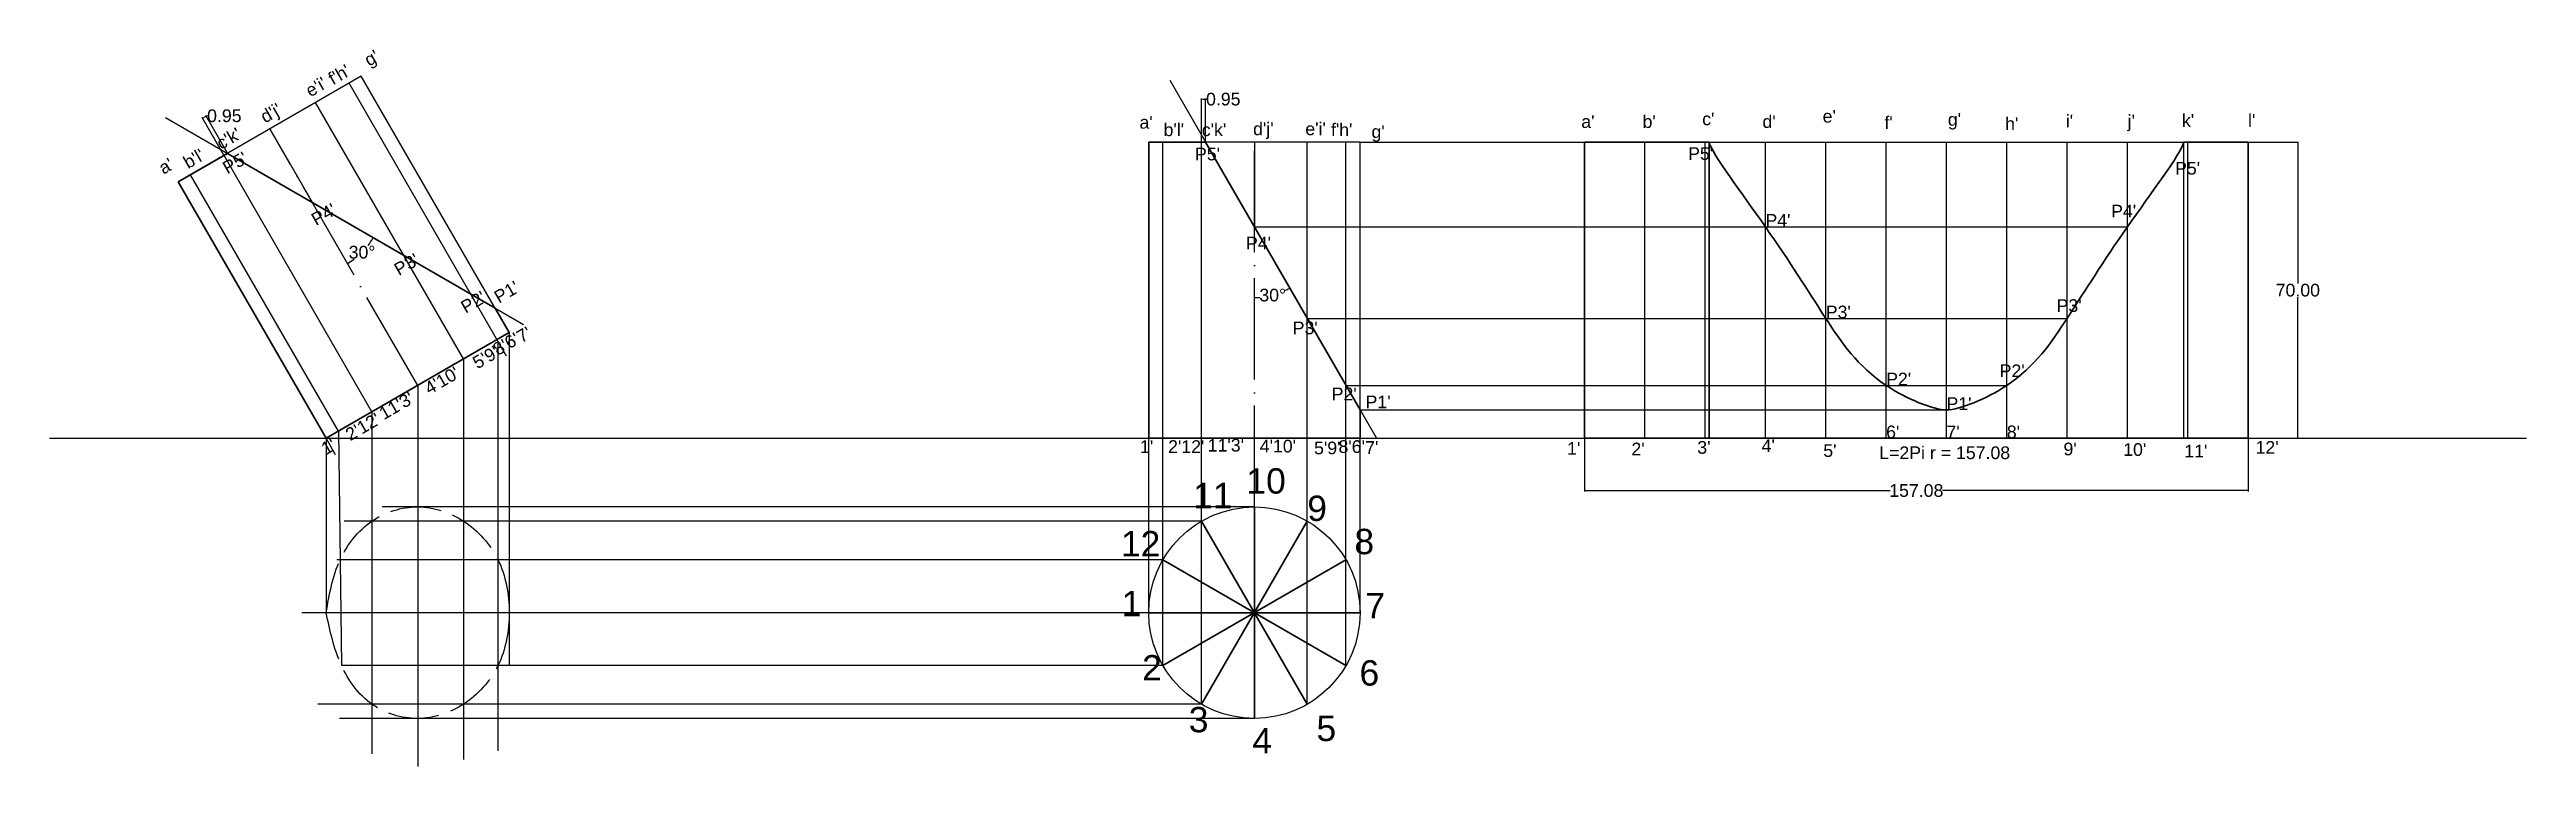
# Model space of a CAD drawing. Header units: inches. Extents: x 9 to 596, y 180 to 349.
import ezdxf

# ---------------------------------------------------------------- set-up
doc = ezdxf.new("R2010")
doc.units = ezdxf.units.IN
doc.header["$MEASUREMENT"] = 0
doc.linetypes.add('ACAD_ISO02W100', pattern=[15, 12, -3])
doc.linetypes.add('ACAD_ISO04W100', pattern=[30, 24, -3, 0, -3])
doc.styles.get("Standard").update_dxf_attribs({"font": 'Arial.ttf'})
doc.dimstyles.get("Standard").update_dxf_attribs({"dimtxt": 3, "dimasz": 0.18, "dimexe": 0.18, "dimexo": 0.0625, "dimgap": 0.09, "dimtad": 0, "dimtih": 1, "dimtoh": 1, "dimzin": 0, "dimdsep": 46, "dimtxsty": 'Standard', "dimcen": 0.09, "dimadec": 0, "dimazin": 0, "dimtfac": 1, "dimtofl": 0, "dimtmove": 0, "dimatfit": 3, "dimfxl": 1, "dimtolj": 1, "dimtzin": 0, "dimarcsym": 0})

# ---------------------------------------------------------------- blocks, each defined once
blk = doc.blocks.new('*D30')
at = {"color": 0, "lineweight": -2, "transparency": 16777216}
for start, end in [(270.61645, 274.45117), (296.10571, 299.38355)]:
    blk.add_arc((294.56, 307.26), 16.73, start, end, dxfattribs=at)
at = {"color": 0, "transparency": 16777216}
for points in [[(294.74, 290.5), (294.74, 290.56), (294.56, 290.53)], [(302.75, 292.71), (302.78, 292.65), (302.93, 292.77)]]:
    blk.add_solid(points, dxfattribs=at)
at = {"layer": 'DEFPOINTS', "color": 0, "transparency": 16777216}
for p in [(274.56, 341.9), (294.56, 327.26), (297.47, 290.78), (323.43, 257.26), (294.56, 241.04)]:
    blk.add_point(p, dxfattribs=at)
at = {"color": 0, "transparency": 16777216, "insert": (298.89, 291.1), "char_height": 3, "attachment_point": 5}
blk.add_mtext('\\A1;30°', dxfattribs=at)
blk = doc.blocks.new('*D41')
at = {"color": 0, "lineweight": -2, "transparency": 16777216}
for p, q in [((372.63, 257.2), (372.63, 244.72)), ((529.71, 257.2), (529.71, 244.72)), ((372.81, 244.9), (444.99, 244.9)), ((529.53, 244.9), (457.35, 244.9))]:
    blk.add_line(p, q, dxfattribs=at)
at = {"color": 0, "lineweight": 30, "transparency": 16777216}
for points in [[(372.81, 244.93), (372.81, 244.87), (372.63, 244.9)], [(529.53, 244.93), (529.53, 244.87), (529.71, 244.9)]]:
    blk.add_solid(points, dxfattribs=at)
at = {"layer": 'DEFPOINTS', "color": 0, "lineweight": 30, "transparency": 16777216}
for p in [(372.63, 257.26), (529.71, 257.26), (529.71, 244.9)]:
    blk.add_point(p, dxfattribs=at)
at = {"color": 0, "lineweight": 30, "transparency": 16777216, "insert": (451.17, 244.9), "char_height": 3, "attachment_point": 5}
blk.add_mtext('\\A1;157.08', dxfattribs=at)
blk = doc.blocks.new('*D66')
at = {"color": 0, "lineweight": -2, "transparency": 16777216}
for p, q in [((282.06, 327.32), (282.06, 337.6)), ((282.24, 337.42), (282.83, 337.42)), ((283.01, 327.32), (283.01, 337.6)), ((283.01, 337.42), (283.19, 337.42))]:
    blk.add_line(p, q, dxfattribs=at)
at = {"color": 0, "lineweight": 30, "transparency": 16777216}
for points in [[(282.24, 337.45), (282.24, 337.39), (282.06, 337.42)], [(282.83, 337.45), (282.83, 337.39), (283.01, 337.42)]]:
    blk.add_solid(points, dxfattribs=at)
at = {"layer": 'DEFPOINTS', "color": 0, "lineweight": 30, "transparency": 16777216}
for p in [(283.01, 337.42), (282.06, 327.26), (283.01, 327.26)]:
    blk.add_point(p, dxfattribs=at)
at = {"color": 0, "lineweight": 30, "transparency": 16777216, "insert": (287.19, 337.42), "char_height": 3, "attachment_point": 5}
blk.add_mtext('\\A1;0.95', dxfattribs=at)
blk = doc.blocks.new('*D76')
at = {"color": 0, "lineweight": -2, "transparency": 16777216}
for p, q in [((529.77, 327.26), (541.63, 327.26)), ((541.45, 327.08), (541.45, 293.88)), ((541.45, 257.44), (541.45, 290.64)), ((529.77, 257.26), (541.63, 257.26))]:
    blk.add_line(p, q, dxfattribs=at)
at = {"color": 0, "lineweight": 30, "transparency": 16777216}
for points in [[(541.42, 327.08), (541.48, 327.08), (541.45, 327.26)], [(541.42, 257.44), (541.48, 257.44), (541.45, 257.26)]]:
    blk.add_solid(points, dxfattribs=at)
at = {"layer": 'DEFPOINTS', "color": 0, "lineweight": 30, "transparency": 16777216}
for p in [(529.71, 327.26), (529.71, 257.26), (541.45, 257.26)]:
    blk.add_point(p, dxfattribs=at)
at = {"color": 0, "lineweight": 30, "transparency": 16777216, "insert": (541.45, 292.26), "char_height": 3, "attachment_point": 5}
blk.add_mtext('\\A1;70.00', dxfattribs=at)
blk = doc.blocks.new('*D79')
at = {"color": 0, "lineweight": -2, "transparency": 16777216}
for start, end in [(300.61645, 306.47644), (322.40239, 329.38355)]:
    blk.add_arc((71.57, 313.06), 16.73, start, end, dxfattribs=at)
at = {"color": 0, "lineweight": 30, "transparency": 16777216}
for points in [[(85.94, 304.55), (85.99, 304.52), (86.06, 304.69)], [(80.11, 298.64), (80.08, 298.69), (79.93, 298.57)]]:
    blk.add_solid(points, dxfattribs=at)
at = {"layer": 'DEFPOINTS', "color": 0, "lineweight": 30, "transparency": 16777216}
for p in [(36.93, 333.06), (61.57, 330.38), (82.32, 300.24), (121.57, 284.19), (96.57, 269.76)]:
    blk.add_point(p, dxfattribs=at)
at = {"color": 0, "transparency": 16777216, "insert": (83.4, 301.23), "char_height": 3, "attachment_point": 5}
blk.add_mtext('\\A1;30°', dxfattribs=at)
blk = doc.blocks.new('*D78')
at = {"color": 0, "lineweight": -2, "transparency": 16777216}
for p, q in [((50.71, 324.18), (45.58, 333.08)), ((45.82, 333.02), (46.33, 333.31)), ((51.54, 324.66), (46.4, 333.56)), ((46.49, 333.4), (46.65, 333.49)), ((46.65, 333.49), (46.83, 333.49))]:
    blk.add_line(p, q, dxfattribs=at)
at = {"color": 0, "lineweight": 30, "transparency": 16777216}
for points in [[(45.81, 333.04), (45.84, 332.99), (45.67, 332.93)], [(46.32, 333.34), (46.35, 333.29), (46.49, 333.4)]]:
    blk.add_solid(points, dxfattribs=at)
at = {"layer": 'DEFPOINTS', "color": 0, "lineweight": 30, "transparency": 16777216}
for p in [(46.49, 333.4), (50.74, 324.13), (51.57, 324.61)]:
    blk.add_point(p, dxfattribs=at)
at = {"color": 0, "lineweight": 30, "transparency": 16777216, "insert": (50.82, 333.49), "char_height": 3, "attachment_point": 5}
blk.add_mtext('\\A1;0.95', dxfattribs=at)

msp = doc.modelspace()

# ---------------------------------------------------------------- linework, layer by layer
at = {"color": 4}
for p, q in [((83.22, 342.88), (39.919, 317.88)), ((117.579, 276.67), (80.32, 341.205)), ((118.22, 282.258), (83.22, 342.88)), ((107.395, 276.008), (72.395, 336.63)), ((85.745, 263.508), (50.745, 324.13)), ((319.561, 327.258), (269.561, 327.258)), ((272.91, 203.538), (272.91, 327.258)), ((282.061, 194.388), (282.061, 327.258)), ((307.061, 194.388), (307.061, 327.258)), ((316.212, 203.538), (316.212, 327.258)), ((319.561, 257.258), (319.561, 327.258)), ((319.561, 327.258), (431.455, 327.258)), ((386.909, 257.258), (386.909, 327.258)), ((401.189, 257.258), (401.189, 327.258)), ((415.469, 257.258), (415.469, 327.258)), ((429.749, 257.258), (429.749, 327.258)), ((444.029, 257.258), (444.029, 327.258)), ((458.309, 257.258), (458.309, 327.258)), ((472.589, 257.258), (472.589, 327.258)), ((486.869, 257.258), (486.869, 327.258)), ((501.149, 257.258), (501.149, 327.258)), ((514.479, 257.258), (514.479, 327.258)), ((515.429, 257.258), (515.429, 327.258)), ((77.82, 258.933), (42.82, 319.554)), ((294.561, 307.258), (501.149, 307.258)), ((118.22, 282.258), (118.22, 216.038)), ((307.061, 285.607), (486.869, 285.607)), ((107.395, 276.008), (107.395, 181.309)), ((115.547, 280.189), (115.547, 183.383)), ((96.57, 269.758), (96.57, 179.696)), ((316.212, 269.758), (472.589, 269.758)), ((319.561, 263.957), (458.309, 263.957)), ((77.82, 258.933), (78.535, 203.538)), ((85.745, 263.508), (85.745, 182.692)), ((77.153, 253.389), (74.919, 257.258)), ((74.919, 257.258), (74.919, 216.038)), ((269.561, 216.038), (269.561, 257.258)), ((319.561, 216.038), (319.561, 257.258)), ((294.561, 241.038), (88.158, 241.038)), ((294.561, 191.038), (294.561, 241.038)), ((294.561, 241.038), (294.561, 191.038)), ((282.061, 237.689), (79.207, 237.689)), ((282.061, 194.388), (307.061, 237.689)), ((307.061, 194.388), (282.061, 237.689)), ((307.061, 237.689), (282.061, 194.388)), ((282.061, 237.689), (307.061, 194.388)), ((272.91, 228.538), (77.417, 228.538)), ((272.91, 203.538), (316.212, 228.538)), ((316.212, 203.538), (272.91, 228.538)), ((316.212, 228.538), (272.91, 203.538)), ((272.91, 228.538), (316.212, 203.538)), ((269.561, 216.038), (69.137, 216.038)), ((118.22, 216.038), (118.22, 203.538)), ((269.561, 216.038), (319.561, 216.038)), ((319.561, 216.038), (269.561, 216.038)), ((272.91, 203.538), (78.535, 203.538)), ((282.061, 194.388), (72.941, 194.388)), ((294.561, 191.038), (78.088, 191.038))]:
    msp.add_line(p, q, dxfattribs=at)
at = {"color": 5}
for p, q in [((274.561, 341.899), (323.428, 257.258)), ((36.929, 333.059), (121.57, 284.192)), ((61.57, 330.38), (71.57, 313.059)), ((294.561, 327.258), (294.561, 307.258))]:
    msp.add_line(p, q, dxfattribs=at)
at = {"linetype": 'ACAD_ISO04W100'}
for p, q in [((96.57, 269.758), (61.57, 330.38)), ((294.561, 241.038), (294.561, 327.258))]:
    msp.add_line(p, q, dxfattribs=at)
at = {"lineweight": 30}
for p, q in [((39.919, 317.88), (51.57, 324.606)), ((51.57, 324.606), (114.871, 288.059)), ((269.561, 257.258), (269.561, 327.258)), ((269.561, 327.258), (283.014, 327.258)), ((283.014, 327.258), (319.561, 263.957)), ((372.629, 257.258), (372.629, 327.258)), ((372.629, 327.258), (401.189, 327.258)), ((401.189, 327.258), (402.139, 327.258)), ((529.709, 327.258), (514.479, 327.258)), ((529.709, 327.258), (529.709, 257.258)), ((74.919, 257.258), (39.919, 317.88)), ((114.871, 288.059), (118.22, 282.258)), ((74.919, 257.258), (118.22, 282.258)), ((319.561, 263.957), (319.561, 257.258)), ((269.561, 257.258), (319.561, 257.258)), ((372.629, 257.258), (529.709, 257.258))]:
    msp.add_line(p, q, dxfattribs=at)
for p, q in [((372.629, 327.258), (529.709, 327.258)), ((9.456, 257.258), (595.547, 257.258))]:
    msp.add_line(p, q)
at = {"color": 4, "lineweight": 30}
msp.add_line((402.139, 327.258), (402.139, 257.258), dxfattribs=at)
msp.add_circle((294.561, 216.038), 25)
at = {"lineweight": 30}
for points, knots in [([(458.309, 263.957), (455.141, 264.024), (440.184, 270.018), (428.589, 287.084), (417.687, 304.84), (402.893, 324.502), (402.139, 327.258)], [171.3472862, 171.3472862, 171.3472862, 171.3472862, 186.7606939, 208.0942536, 234.0301052, 258.0652649, 258.0652649, 258.0652649, 258.0652649]), ([(457.201, 264.059), (457.516, 263.982), (457.885, 263.948), (458.309, 263.957), (461.477, 264.024), (476.434, 270.018), (488.029, 287.084), (498.931, 304.84), (513.725, 324.502), (514.479, 327.258)], [169.2839775, 169.2839775, 169.2839775, 169.2839775, 171.3472862, 171.3472862, 171.3472862, 186.7606939, 208.0942536, 234.0301052, 258.0652649, 258.0652649, 258.0652649, 258.0652649])]:
    msp.add_open_spline(points, degree=3, knots=knots, dxfattribs=at)
at = {"linetype": 'ACAD_ISO02W100'}
msp.add_spline([(74.919, 216.038), (78.535, 203.538), (85.745, 194.388), (96.57, 191.038), (107.395, 194.388), (115.547, 203.538), (118.22, 216.038), (115.547, 228.538), (107.395, 237.689), (96.57, 241.038), (85.745, 237.689), (78.212, 228.538), (74.919, 216.038)], degree=3, dxfattribs=at)

# ---------------------------------------------------------------- texts
at = {"char_height": 3, "attachment_point": 1, "rotation": 30}
for s, insert in [("g'", (83.562, 347.686)), ("e'i'", (69.665, 340.427)), ("f'h'", (75.029, 343.27)), ("d'j'", (58.964, 334.249)), ("c'k'", (48.565, 327.99)), ("a'", (34.913, 322.152)), ("b'l'", (40.731, 323.467)), ("P5'", (50.03, 322.219)), ("P4'", (71.02, 310.013)), ("P3'", (90.611, 298.183)), ("P1'", (114.281, 291.667)), ("P2'", (106.402, 289.286)), ("8'6'", (114.02, 279.307)), ("7'", (119.602, 282.279)), ("5'9'", (109.182, 276.137)), ("4'10'", (97.829, 270.085)), ("11'3'", (87.057, 264.117)), ("2'12'", (79.105, 259.149)), ("1'", (73.349, 255.826))]:
    msp.add_mtext_dynamic_manual_height_columns(s, width=3.92267, gutter_width=30, heights=[0], dxfattribs=dict(at, insert=insert))
at = {"attachment_point": 1}
for s, width, heights, insert, char_height in [("c'", 3.92267, [0], (400.517, 334.258), 3), ("e'", 3.92267, [0], (429.009, 334.888), 3), ("g'", 3.92267, [0], (458.635, 334.132), 3), ("a'", 3.92267, [0], (267.362, 333.461), 3), ("b'l'", 3.92267, [0], (273.058, 331.691), 3), ("c'k'", 3.92267, [0], (282.104, 331.691), 3), ("d'j'", 3.92267, [0], (294.239, 331.912), 3), ("e'i'", 3.92267, [0], (306.595, 331.912), 3), ("f'h'", 3.92267, [0], (312.662, 331.691), 3), ("g'", 3.92267, [0], (322.26, 331.25), 3), ("a'", 3.92267, [0], (371.899, 333.628), 3), ("b'", 3.92267, [0], (386.397, 333.628), 3), ("d'", 3.92267, [0], (414.763, 333.628), 3), ("f'", 3.92267, [0], (443.633, 333.376), 3), ("h'", 3.92267, [0], (472.172, 333.129), 3), ("i'", 3.92267, [0], (486.544, 333.759), 3), ("j'", 3.92267, [0], (501.168, 333.759), 3), ("k'", 3.92267, [0], (514.027, 333.885), 3), ("l'", 3.92267, [0], (529.66, 333.885), 3), ("P5'", 3.92267, [0], (280.487, 325.96), 3), ("P5'", 3.92267, [0], (397.176, 326.064), 3), ("P5'", 3.92267, [0], (512.403, 322.595), 3), ("P4'", 3.92267, [0], (497.271, 312.465), 3), ("P4'", 3.92267, [0], (292.562, 304.895), 3), ("P4'", 3.92267, [0], (415.469, 310.27), 3), ("P3'", 3.92267, [0], (429.749, 288.619), 3), ("P3'", 3.92267, [0], (484.36, 290.124), 3), ("P3'", 3.92267, [0], (303.612, 284.854), 3), ("P2'", 3.92267, [0], (444.029, 272.77), 3), ("P2'", 3.92267, [0], (470.893, 274.721), 3), ("P2'", 3.92267, [0], (312.84, 269.254), 3), ("P1'", 3.92267, [0], (320.854, 267.376), 3), ("P1'", 3.92267, [0], (458.309, 266.969), 3), ("6'", 3.92267, [0], (444.029, 260.27), 3), ("7'", 3.92267, [0], (458.309, 260.27), 3), ("8'", 3.92267, [0], (472.589, 260.27), 3), ("1'", 3.92267, [0], (267.485, 256.803), 3), ("2'12'", 3.92267, [0], (274.132, 256.803), 3), ("11'3'", 3.92267, [0], (283.502, 257.13), 3), ("4'10'", 3.92267, [0], (295.815, 256.912), 3), ("5'9'", 3.92267, [0], (308.673, 256.476), 3), ("8'6'", 3.92267, [0], (314.448, 256.803), 3), ("7'", 3.92267, [0], (320.768, 256.585), 3), ("1'", 3.92267, [0], (368.545, 256.358), 3), ("2'", 3.92267, [0], (383.762, 256.233), 3), ("3'", 3.92267, [0], (399.356, 256.61), 3), ("4'", 3.92267, [0], (414.573, 256.987), 3), ("5'", 3.92267, [0], (429.161, 255.856), 3), ('L=2Pi r = 157.08', 33.05575, [4.927], (442.394, 255.341), 3), ("9'", 3.92267, [0], (486.004, 256.233), 3), ("10'", 3.92267, [0], (500.126, 256.107), 3), ("11'", 3.92267, [0], (514.588, 255.73), 3), ("12'", 3.92267, [0], (531.44, 256.61), 3), ('11', 9.32179, [0], (280.06, 246.732), 6), ('10', 9.32179, [0], (292.662, 250.183), 6), ('9', 9.32179, [0], (307.061, 243.714), 6), ('12', 9.32179, [0], (262.97, 235.344), 6), ('8', 9.32179, [0], (318.211, 235.862), 6), ('1', 9.32179, [0], (263.143, 221.196), 6), ('7', 9.32179, [0], (320.8, 220.678), 6), ('2', 9.32179, [0], (267.977, 206.011), 6), ('6', 9.32179, [0], (319.419, 204.804), 6), ('3', 9.32179, [0], (279.025, 193.761), 6), ('4', 9.32179, [0], (294.043, 188.757), 6), ('5', 9.32179, [0], (309.234, 191.69), 6)]:
    msp.add_mtext_dynamic_manual_height_columns(s, width=width, gutter_width=30, heights=heights, dxfattribs=dict(at, insert=insert, char_height=char_height))

# ---------------------------------------------------------------- dimensions: what is measured, and where the dimension line sits
for base, line1, line2, picture, middle in [((297.466, 290.782), ((274.561, 341.899), (323.428, 257.258)), ((294.561, 241.038), (294.561, 327.258)), '*D30', (298.891, 291.098)), ((82.324, 300.243), ((36.929, 333.059), (121.57, 284.192)), ((96.57, 269.758), (61.57, 330.38)), '*D79', (83.4, 301.229))]:
    dim = msp.add_angular_dim_2l(base=base, line1=line1, line2=line2, dimstyle='Standard')
    dim.commit()
    dim.dimension.update_dxf_attribs({"geometry": picture, "text_midpoint": middle})
at = {"lineweight": 30}
for base, p1, p2, angle, picture, middle in [((46.49, 333.404), (50.745, 324.13), (51.57, 324.606), 30, '*D78', (50.824, 333.494)), ((541.445, 257.258), (529.709, 327.258), (529.709, 257.258), 90, '*D76', (541.445, 292.258))]:
    dim = msp.add_linear_dim(base=base, p1=p1, p2=p2, angle=angle, dimstyle='Standard', dxfattribs=at)
    dim.commit()
    dim.dimension.update_dxf_attribs({"geometry": picture, "text_midpoint": middle})
for base, p1, p2, picture, middle in [((283.014, 337.417), (282.061, 327.258), (283.014, 327.258), '*D66', (287.192, 337.417)), ((529.709, 244.902), (372.629, 257.258), (529.709, 257.258), '*D41', (451.169, 244.902))]:
    dim = msp.add_linear_dim(base=base, p1=p1, p2=p2, dimstyle='Standard', dxfattribs=at)
    dim.commit()
    dim.dimension.update_dxf_attribs({"geometry": picture, "text_midpoint": middle})

doc.saveas('drawing.dxf')
